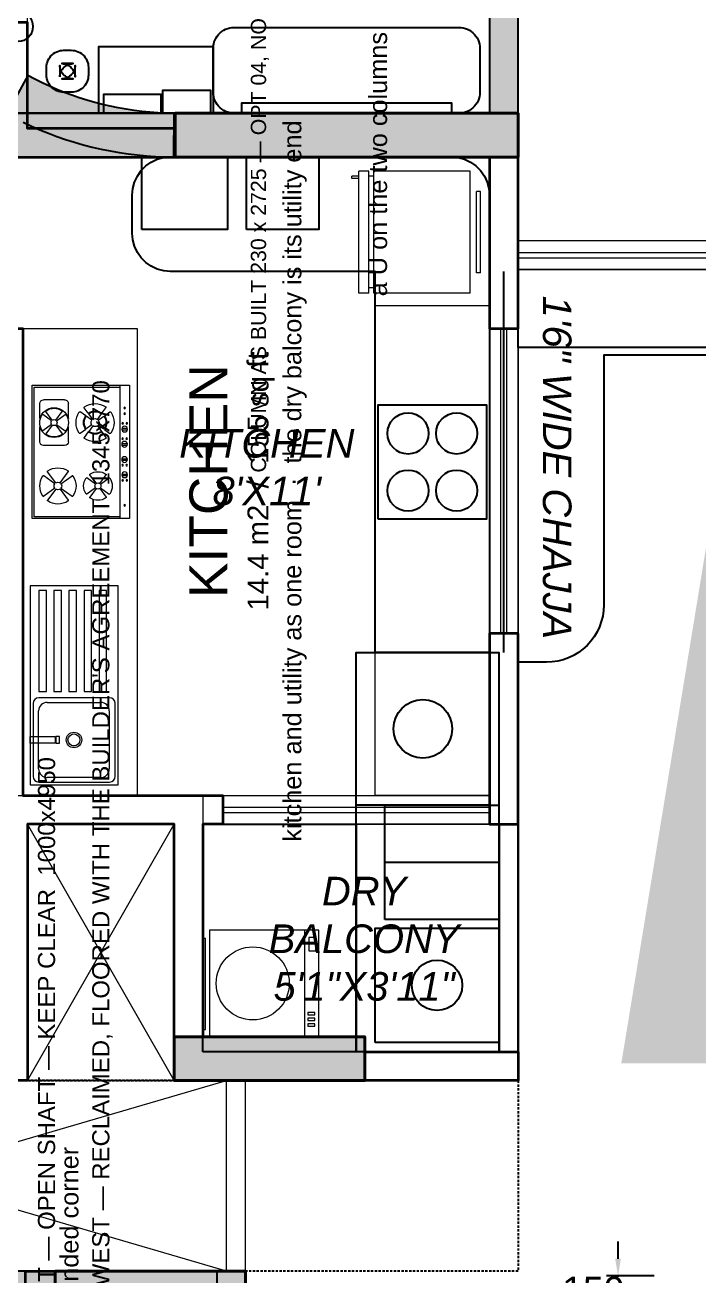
# Model space of a CAD drawing. Header units: millimetres. Extents: x 0 to 125073, y 0 to 71249.
# Drawn here: x 68741 to 72279, y 36699 to 43261 of the extents above; entities that cross this region are included whole.
import ezdxf
from ezdxf import colors
from ezdxf.entities.mleader import LeaderData, LeaderLine
from ezdxf.enums import TextEntityAlignment as Align
from ezdxf.lldxf.tags import DXFTag
from ezdxf.math import Vec2, Vec3

# ---------------------------------------------------------------- set-up
doc = ezdxf.new("R2010")
doc.units = ezdxf.units.MM
doc.linetypes.add('DASH', pattern=[1, 0.5, -0.5])
doc.linetypes.add('DASHED', pattern=[20, 12, -8])
doc.layers.add('DA_BUILDING LINE', color=7, linetype='Continuous', lineweight=9, true_color=0xc2db0000)
doc.layers.add('DA_FURNITURE', color=102, linetype='Continuous', lineweight=5, true_color=0xc2666666)
for name, color, linetype, lineweight in [('DA_CARPET AREA RERA', 30, 'Continuous', 9), ('DA_COLUMN', 40, 'Continuous', 40), ('DA_DOTTED LINES', 8, 'DASH', 5), ('DA_RAILING', 243, 'Continuous', 30), ('DA_TEXT IN SQ.FT', 193, 'Continuous', 9), ('DA_WALL', 7, 'Continuous', 35), ('DA_WINDOW', 4, 'Continuous', 9)]:
    doc.layers.add(name, color=color, linetype=linetype, lineweight=lineweight)
for name, color, linetype in [('DA_CHAJJA', 44, 'Continuous'), ('DA_COLUMN HATCH', 251, 'Continuous'), ('PROP-DIM', 2, 'CONTINUOUS'), ('PROP-FURN', 9, 'CONTINUOUS'), ('PROP-GLAZ', 4, 'CONTINUOUS'), ('PROP-KEEP', 6, 'DASHED'), ('PROP-LIGHT', 51, 'CONTINUOUS'), ('PROP-REF-CORE', 8, 'CONTINUOUS'), ('PROP-SCREEN', 32, 'CONTINUOUS'), ('PROP-SHELL', 7, 'CONTINUOUS'), ('PROP-TEXT', 3, 'CONTINUOUS'), ('PROP-WALL-NEW', 1, 'CONTINUOUS')]:
    doc.layers.add(name, color=color, linetype=linetype)
doc.styles.get("Standard").update_dxf_attribs({"font": 'arial.ttf'})
tags = doc.linetypes.add('( Hidden )', pattern=[0.375, 0.25, -0.125]).pattern_tags.tags
tags[6:7] = [DXFTag(74, 4), DXFTag(75, 0), DXFTag(340, '0'), DXFTag(46, 1.0), DXFTag(50, 0.0), DXFTag(44, 0.0), DXFTag(45, 0.0)]
tags[4:5] = [DXFTag(74, 4), DXFTag(75, 0), DXFTag(340, '0'), DXFTag(46, 1.0), DXFTag(50, 0.0), DXFTag(44, 0.0), DXFTag(45, 0.0)]
doc.dimstyles.get("Standard").update_dxf_attribs({"dimtxt": 140, "dimasz": 90, "dimexe": 60, "dimexo": 60, "dimgap": 0.09, "dimtad": 1, "dimtih": 1, "dimtoh": 1, "dimdec": 4, "dimdsep": 46, "dimtxsty": 'Standard', "dimcen": 0.09, "dimazin": 3, "dimtfac": 1, "dimtdec": 4, "dimtmove": 0, "dimatfit": 3, "dimfxl": 1, "dimtolj": 1})

# ---------------------------------------------------------------- blocks, each defined once
blk = doc.blocks.new('GSHGJSDFGJ')
at = {"layer": 'DA_BUILDING LINE', "linetype": '( Hidden )', "ltscale": 500}
blk.add_lwpolyline([(-27933.6, 82306.5), (-29713.6, 82306.5), (-29713.6, 78051.5), (-31518.6, 78051.5), (-31518.6, 79396.5), (-32288.6, 79396.5), (-32288.6, 78051.5), (-34663.6, 78051.5), (-34663.6, 77051.5), (-31143.6, 77051.5), (-31143.6, 71896.5)], dxfattribs=at)
blk = doc.blocks.new('t5r7ui68')
at = {"layer": 'DA_FURNITURE'}
for p, q in [((3503.2333, 922.1039), (3502.1892, 922.1039)), ((3502.1892, 922.1039), (3502.1892, 921.6432)), ((3503.2333, 921.6432), (3503.2333, 922.1039)), ((3502.2042, 922.059), (3502.2042, 921.6882)), ((3502.6164, 922.0889), (3502.2341, 922.0889)), ((3502.2732, 922.0598), (3502.5773, 922.0598)), ((3502.6463, 921.6882), (3502.6463, 922.059)), ((3502.2282, 921.734), (3502.2282, 922.0149)), ((3502.6223, 922.0149), (3502.6223, 921.734)), ((3502.1892, 921.6432), (3503.2333, 921.6432)), ((3502.2341, 921.6582), (3502.6164, 921.6582)), ((3502.5773, 921.689), (3502.2732, 921.689))]:
    blk.add_line(p, q, dxfattribs=at)
at = {"layer": 'DA_FURNITURE', "ltscale": 2}
for points in [[(3502.4076, 921.9732), (3502.4076, 922.1039), (3502.4429, 922.1039), (3502.4429, 921.9732)], [(3502.4429, 921.9503), (3502.4429, 921.9689), (3502.4076, 921.9689), (3502.4076, 921.9503)]]:
    blk.add_lwpolyline(points, close=True, dxfattribs=at)
at = {"layer": 'DA_FURNITURE'}
for points in [[(3503.2099, 922.0191), (3503.2099, 922.0586), (3502.6789, 922.0586), (3502.6789, 922.0191)], [(3503.2099, 921.9401), (3503.2099, 921.9796), (3502.6789, 921.9796), (3502.6789, 921.9401)], [(3503.2099, 921.8611), (3503.2099, 921.9006), (3502.6789, 921.9006), (3502.6789, 921.8611)], [(3503.2099, 921.7822), (3503.2099, 921.8216), (3502.6789, 921.8216), (3502.6789, 921.7822)], [(3503.2099, 921.7032), (3503.2099, 921.7427), (3502.6789, 921.7427), (3502.6789, 921.7032)]]:
    blk.add_lwpolyline(points, close=True, dxfattribs=at)
for radius in [0.0405, 0.0315]:
    blk.add_circle((3502.4253, 921.8744), radius, dxfattribs=at)
for centre, radius, start, end in [((3502.2341, 922.059), 0.03, 90, 180), ((3502.2732, 922.0149), 0.045, 90, 180), ((3502.5773, 922.0149), 0.045, 0, 90), ((3502.6164, 922.059), 0.03, 0, 90), ((3502.2732, 921.734), 0.045, 180, 270), ((3502.5773, 921.734), 0.045, 270, 0), ((3502.2341, 921.6882), 0.03, 180, 270), ((3502.6164, 921.6882), 0.03, 270, 0)]:
    blk.add_arc(centre, radius, start, end, dxfattribs=at)
blk = doc.blocks.new('WASHING MACHINE1')
at = {"linetype": 'Continuous'}
for p, q in [((10326.3552, 5531.1311), (10326.9152, 5531.1311)), ((10326.3552, 5530.556), (10326.3552, 5531.1311)), ((10326.4111, 5531.1096), (10326.4233, 5531.1096)), ((10326.4111, 5531.0728), (10326.4111, 5531.1096)), ((10326.4233, 5531.0728), (10326.4111, 5531.0728)), ((10326.4233, 5531.1096), (10326.4233, 5531.0728)), ((10326.4408, 5531.1096), (10326.4531, 5531.1096)), ((10326.4408, 5531.0728), (10326.4408, 5531.1096)), ((10326.4531, 5531.0728), (10326.4408, 5531.0728)), ((10326.4531, 5531.1096), (10326.4531, 5531.0728)), ((10326.4706, 5531.0728), (10326.4706, 5531.1096)), ((10326.4706, 5531.1096), (10326.4828, 5531.1096)), ((10326.4828, 5531.0728), (10326.4706, 5531.0728)), ((10326.4828, 5531.1096), (10326.4828, 5531.0728)), ((10326.8055, 5531.1149), (10326.8755, 5531.1149)), ((10326.8055, 5531.0781), (10326.8055, 5531.1149)), ((10326.8755, 5531.0781), (10326.8055, 5531.0781)), ((10326.8755, 5531.1149), (10326.8755, 5531.0781)), ((10326.9152, 5531.1311), (10326.9152, 5530.556)), ((10326.3552, 5531.0561), (10326.9152, 5531.0561)), ((10326.9152, 5530.556), (10326.3552, 5530.556)), ((10326.393, 5530.5351), (10326.8714, 5530.5351)), ((10326.393, 5530.5211), (10326.393, 5530.5351)), ((10326.8714, 5530.5211), (10326.393, 5530.5211)), ((10326.8714, 5530.5351), (10326.8714, 5530.5211))]:
    blk.add_line(p, q, dxfattribs=at)
blk = doc.blocks.new('CDDE')
at = {"layer": 'DA_FURNITURE'}
blk.add_circle((5126.92, 1779.8306), 0.1916, dxfattribs=at)
at = {"layer": 'DA_FURNITURE', "xscale": -1, "rotation": 270}
blk.add_blockref('WASHING MACHINE1', (-403.8635, -8546.8046), dxfattribs=at)
blk = doc.blocks.new('A$C0DCE325F')
at = {"layer": 'DA_FURNITURE'}
for p, q in [((0.1747, 0.47), (0.0962, 0.47)), ((0.2962, 0.47), (0.2176, 0.47)), ((0.0762, 0.34), (0.0762, 0.45)), ((0.1834, 0.4043), (0.1374, 0.4376)), ((0.1869, 0.4078), (0.1536, 0.4538)), ((0.2054, 0.4078), (0.2388, 0.4538)), ((0.2089, 0.4043), (0.2549, 0.4376)), ((0.3162, 0.34), (0.3162, 0.45)), ((0.5125, 0.3867), (0.4543, 0.429)), ((0.517, 0.3912), (0.4747, 0.4494)), ((0.5405, 0.3912), (0.5827, 0.4494)), ((0.5449, 0.3867), (0.6032, 0.429)), ((0.1834, 0.3857), (0.1374, 0.3524)), ((0.1869, 0.3822), (0.1536, 0.3362)), ((0.2054, 0.3822), (0.2388, 0.3362)), ((0.2089, 0.3857), (0.2549, 0.3524)), ((0.5125, 0.3633), (0.4543, 0.321)), ((0.517, 0.3588), (0.4747, 0.3006)), ((0.5405, 0.3588), (0.5827, 0.3006)), ((0.5449, 0.3633), (0.6032, 0.321)), ((0.1747, 0.32), (0.0962, 0.32)), ((0.2962, 0.32), (0.2176, 0.32)), ((0.147, 0.2157), (0.118, 0.2366)), ((0.1605, 0.2292), (0.1395, 0.2581)), ((0.1792, 0.1923), (0.1502, 0.2133)), ((0.1838, 0.197), (0.1629, 0.2259)), ((0.2085, 0.197), (0.2295, 0.2259)), ((0.2132, 0.1923), (0.2421, 0.2133)), ((0.2318, 0.2292), (0.2528, 0.2581)), ((0.2453, 0.2157), (0.2743, 0.2366)), ((0.5159, 0.1743), (0.4699, 0.2076)), ((0.5194, 0.1778), (0.4861, 0.2238)), ((0.538, 0.1778), (0.5713, 0.2238)), ((0.5415, 0.1743), (0.5875, 0.2076)), ((0.147, 0.1443), (0.118, 0.1234)), ((0.1792, 0.1677), (0.1502, 0.1467)), ((0.1838, 0.163), (0.1629, 0.1341)), ((0.2085, 0.163), (0.2295, 0.1341)), ((0.2132, 0.1677), (0.2421, 0.1467)), ((0.2453, 0.1443), (0.2743, 0.1234)), ((0.5159, 0.1557), (0.4699, 0.1224)), ((0.5194, 0.1522), (0.4861, 0.1062)), ((0.538, 0.1522), (0.5713, 0.1062)), ((0.5415, 0.1557), (0.5875, 0.1224)), ((0.1605, 0.1308), (0.1395, 0.1019)), ((0.2318, 0.1308), (0.2528, 0.1019)), ((0, 0.05), (0.7, 0.05)), ((0, 0), (0.7, 0)), ((0.226, 0.039), (0.226, 0.0101)), ((0.234, 0.039), (0.234, 0.0101)), ((0.306, 0.0395), (0.306, 0.0105)), ((0.314, 0.0395), (0.314, 0.0105)), ((0.386, 0.0395), (0.386, 0.0105)), ((0.394, 0.0395), (0.394, 0.0105)), ((0.466, 0.039), (0.466, 0.0101)), ((0.474, 0.039), (0.474, 0.0101))]:
    blk.add_line(p, q, dxfattribs=at)
blk.add_lwpolyline([(0, 0), (0.7, 0), (0.7, 0.51), (0, 0.51)], close=True, dxfattribs=at)
blk.add_lwpolyline([(0.69, 0.05), (0.69, 0.5), (0.01, 0.5), (0.01, 0.05)], dxfattribs=at)
for centre, radius in [((0.1194, 0.025), 0.004), ((0.1494, 0.025), 0.004), ((0.2005, 0.0352), 0.004), ((0.2005, 0.0133), 0.004), ((0.23, 0.0246), 0.015), ((0.2805, 0.0357), 0.004), ((0.2805, 0.0137), 0.004), ((0.31, 0.025), 0.015), ((0.39, 0.025), 0.015), ((0.4195, 0.0357), 0.004), ((0.4195, 0.0137), 0.004), ((0.47, 0.0246), 0.015), ((0.4995, 0.0352), 0.004), ((0.4995, 0.0133), 0.004), ((0.63, 0.025), 0.004)]:
    blk.add_circle(centre, radius, dxfattribs=at)
for centre, radius, start, end in [((0.0962, 0.45), 0.02, 90, 180), ((0.1962, 0.395), 0.078, 105.94237, 254.05763), ((0.1962, 0.395), 0.075, 55.9248, 124.0752), ((0.1962, 0.395), 0.078, 285.94237, 74.05763), ((0.2962, 0.45), 0.02, 0, 90), ((0.5287, 0.375), 0.095, 55.9248, 124.0752), ((0.1962, 0.395), 0.075, 145.9248, 214.0752), ((0.136, 0.4357), 0.00237, 54.05613, 145.9248), ((0.1555, 0.4552), 0.00237, 124.0752, 215.94387), ((0.1962, 0.395), 0.0158, 144.05613, 215.94387), ((0.1962, 0.395), 0.0158, 54.05613, 125.94387), ((0.1962, 0.395), 0.0158, 324.05613, 35.94387), ((0.2369, 0.4552), 0.00237, 324.05613, 55.9248), ((0.2563, 0.4357), 0.00237, 34.0752, 125.94387), ((0.1962, 0.395), 0.075, 325.9248, 34.0752), ((0.5287, 0.375), 0.095, 145.9248, 214.0752), ((0.4525, 0.4265), 0.003, 54.05613, 145.9248), ((0.4772, 0.4512), 0.003, 124.0752, 215.94387), ((0.5287, 0.375), 0.02, 54.05613, 125.94387), ((0.5803, 0.4512), 0.003, 324.05613, 55.9248), ((0.6049, 0.4265), 0.003, 34.0752, 125.94387), ((0.5287, 0.375), 0.095, 325.9248, 34.0752), ((0.0962, 0.34), 0.02, 180, 270), ((0.136, 0.3543), 0.00237, 214.0752, 305.94387), ((0.1555, 0.3348), 0.00237, 144.05613, 235.9248), ((0.1962, 0.395), 0.075, 235.9248, 304.0752), ((0.1962, 0.395), 0.0158, 234.05613, 305.94387), ((0.2369, 0.3348), 0.00237, 304.0752, 35.94387), ((0.2563, 0.3543), 0.00237, 234.05613, 325.9248), ((0.2962, 0.34), 0.02, 270, 0), ((0.5287, 0.375), 0.02, 144.05613, 215.94387), ((0.5287, 0.375), 0.02, 234.05613, 305.94387), ((0.5287, 0.375), 0.02, 324.05613, 35.94387), ((0.1421, 0.26), 0.00315, 124.0752, 215.94387), ((0.1962, 0.18), 0.0997, 55.9248, 124.0752), ((0.2503, 0.26), 0.00315, 324.05613, 55.9248), ((0.4525, 0.3235), 0.003, 214.0752, 305.94387), ((0.4772, 0.2988), 0.003, 144.05613, 235.9248), ((0.5287, 0.375), 0.095, 235.9248, 304.0752), ((0.5803, 0.2988), 0.003, 304.0752, 35.94387), ((0.6049, 0.3235), 0.003, 234.05613, 325.9248), ((0.1962, 0.18), 0.0997, 145.9248, 214.0752), ((0.1162, 0.2341), 0.00315, 54.05613, 145.9248), ((0.1962, 0.18), 0.0607, 144.05613, 215.94387), ((0.1962, 0.18), 0.0567, 144.05613, 215.94387), ((0.1962, 0.18), 0.0607, 54.05613, 125.94387), ((0.1962, 0.18), 0.0567, 54.05613, 125.94387), ((0.1962, 0.18), 0.021, 54.05613, 125.94387), ((0.1962, 0.18), 0.0567, 324.05613, 35.94387), ((0.1962, 0.18), 0.0607, 324.05613, 35.94387), ((0.2761, 0.2341), 0.00315, 34.0752, 125.94387), ((0.1962, 0.18), 0.0997, 325.9248, 34.0752), ((0.5287, 0.165), 0.075, 145.9248, 214.0752), ((0.4686, 0.2057), 0.00237, 54.05613, 145.9248), ((0.488, 0.2252), 0.00237, 124.0752, 215.94387), ((0.5287, 0.165), 0.075, 55.9248, 124.0752), ((0.5694, 0.2252), 0.00237, 324.05613, 55.9248), ((0.5889, 0.2057), 0.00237, 34.0752, 125.94387), ((0.5287, 0.165), 0.075, 325.9248, 34.0752), ((0.1962, 0.18), 0.0567, 234.05613, 305.94387), ((0.1962, 0.18), 0.021, 144.05613, 215.94387), ((0.1962, 0.18), 0.021, 234.05613, 305.94387), ((0.1962, 0.18), 0.021, 324.05613, 35.94387), ((0.5287, 0.165), 0.0158, 144.05613, 215.94387), ((0.5287, 0.165), 0.0158, 54.05613, 125.94387), ((0.5287, 0.165), 0.0158, 234.05613, 305.94387), ((0.5287, 0.165), 0.0158, 324.05613, 35.94387), ((0.1162, 0.1259), 0.00315, 214.0752, 305.94387), ((0.1421, 0.1), 0.00315, 144.05613, 235.9248), ((0.1962, 0.18), 0.0997, 235.9248, 304.0752), ((0.1962, 0.18), 0.0607, 234.05613, 305.94387), ((0.2503, 0.1), 0.00315, 304.0752, 35.94387), ((0.2761, 0.1259), 0.00315, 234.05613, 325.9248), ((0.4686, 0.1243), 0.00237, 214.0752, 305.94387), ((0.488, 0.1048), 0.00237, 144.05613, 235.9248), ((0.5287, 0.165), 0.075, 235.9248, 304.0752), ((0.5694, 0.1048), 0.00237, 304.0752, 35.94387), ((0.5889, 0.1243), 0.00237, 234.05613, 325.9248)]:
    blk.add_arc(centre, radius, start, end, dxfattribs=at)
blk = doc.blocks.new('XREF1$0$A$C25E800CC')
at = {"layer": 'DA_FURNITURE'}
for p, q in [((-0.605, -0.0488), (-0.605, -0.0688)), ((-0.605, -0.0488), (-0.205, -0.0488)), ((-0.205, -0.0488), (-0.205, -0.0688)), ((-0.705, -0.0988), (-0.105, -0.0988)), ((-0.705, -0.0988), (-0.705, -0.5738)), ((-0.605, -0.0688), (-0.205, -0.0688)), ((-0.105, -0.0988), (-0.105, -0.5738)), ((-0.705, -0.5738), (-0.105, -0.5738)), ((-0.705, -0.5988), (-0.105, -0.5988)), ((-0.705, -0.5988), (-0.705, -0.6488)), ((-0.68, -0.5738), (-0.68, -0.5988)), ((-0.13, -0.5738), (-0.13, -0.5988)), ((-0.105, -0.5988), (-0.105, -0.6488)), ((-0.705, -0.6488), (-0.105, -0.6488)), ((-0.14, -0.6488), (-0.14, -0.6838)), ((-0.13, -0.6488), (-0.13, -0.6838)), ((-0.14, -0.6838), (-0.13, -0.6838))]:
    blk.add_line(p, q, dxfattribs=at)
blk = doc.blocks.new('SRAFGADFGDFG')
at = {"layer": 'DA_FURNITURE'}
for points in [[(-29863.6, 79546.5), (-30463.6, 79546.5), (-30463.6, 82117.6), (-29863.6, 82117.6)], [(-31713.6, 81996.5), (-31713.6, 79546.5), (-32313.6, 79546.5), (-32313.6, 81996.5)]]:
    blk.add_lwpolyline(points, close=True, dxfattribs=at)
at = {"layer": 'DA_FURNITURE', "lineweight": 9, "extrusion": (0, 0, -1), "xscale": 1064.518000352491, "yscale": 1064.518000352491, "zscale": -1064.518000352491, "rotation": 90.00006383174053}
blk.add_blockref('XREF1$0$A$C25E800CC', (29859.1, 82933.7, 0), dxfattribs=at)
at = {"layer": 'DA_FURNITURE', "extrusion": (0, 0, -1), "xscale": 1000.000000000005, "yscale": 1000.000000000005, "zscale": -1000.000000000005, "rotation": 270}
blk.add_blockref('A$C0DCE325F', (31754, 81699.5, -0.1), dxfattribs=at)
at = {"layer": 'DA_FURNITURE', "lineweight": 9, "xscale": 1000.000000000011, "yscale": 1000.000000000011, "zscale": 1000.000000000011, "rotation": 90}
blk.add_blockref('t5r7ui68', (889829.7, -3422586.7, 0.1), dxfattribs=at)
at = {"layer": 'DA_FURNITURE', "xscale": 1000, "yscale": 1000, "zscale": 1000}
blk.add_blockref('CDDE', (-5158026.3, -1701269.1), dxfattribs=at)
blk = doc.blocks.new('14TH 2')
at = {"layer": 'DA_CARPET AREA RERA'}
blk.add_lwpolyline([(6319.6477, 1262.8521), (6319.6477, 1264.1521), (6322.0227, 1264.1521), (6322.0227, 1265.3721), (6322.0227, 1265.4971), (6323.0927, 1265.4971), (6323.0927, 1265.3471), (6324.5977, 1265.3471), (6324.5977, 1268.8471), (6322.0227, 1268.8471), (6322.0227, 1269.5521), (6322.1727, 1269.5521), (6322.1727, 1270.6121), (6316.0927, 1270.6121), (6316.0927, 1267.5621), (6316.2427, 1267.5621), (6316.2427, 1265.9471), (6316.0927, 1265.9471), (6316.0927, 1262.977), (6314.9727, 1262.9771), (6314.9727, 1261.1971)], dxfattribs=at)
blk.add_lwpolyline([(6323.0927, 1265.3471), (6324.6477, 1265.3471), (6324.6477, 1264.1521), (6323.9427, 1264.1521), (6323.9427, 1264.2321), (6323.0927, 1264.2321)], close=True, dxfattribs=at)
at = {"layer": 'DA_DOTTED LINES', "linetype": '( Hidden )', "ltscale": 300}
for p, q in [((6322.1727, 1264.0021), (6322.9427, 1265.3471)), ((6322.9427, 1264.0021), (6322.1727, 1265.3471)), ((6319.7977, 1263.0021), (6323.2177, 1264.0021)), ((6323.2177, 1263.0021), (6319.7977, 1264.0021))]:
    blk.add_line(p, q, dxfattribs=at)
at = {"layer": 'DA_RAILING'}
for p, q in [((6324.6477, 1264.1521), (6324.6477, 1265.3471)), ((6324.7477, 1264.1521), (6324.7477, 1265.3471))]:
    blk.add_line(p, q, dxfattribs=at)
at = {"layer": 'DA_WALL'}
for points in [[(6322.9477, 1268.9971), (6322.1727, 1268.9971), (6322.1727, 1269.5521), (6322.0227, 1269.5521), (6322.0227, 1268.8471), (6322.9477, 1268.8471)], [(6324.5977, 1268.8471), (6324.5977, 1267.9471), (6324.7477, 1267.9471), (6324.7477, 1268.8471)], [(6322.9427, 1264.2321), (6322.9427, 1265.3471), (6322.1727, 1265.3471), (6322.1727, 1264.0021), (6322.0227, 1264.0021), (6322.0227, 1265.3721), (6319.6477, 1265.3721), (6319.6477, 1265.4971), (6322.0227, 1265.4971), (6322.0227, 1267.9471), (6322.1477, 1267.9471), (6322.1477, 1265.4971), (6323.0927, 1265.4971), (6323.1977, 1265.4971), (6323.1977, 1265.3471), (6323.0927, 1265.3471), (6323.0927, 1264.2321)], [(6324.7477, 1266.3471), (6324.5977, 1266.3471), (6324.5977, 1265.3471), (6324.7477, 1265.3471)], [(6323.9427, 1264.1521), (6324.7477, 1264.1521), (6324.7477, 1264.0021), (6323.9427, 1264.0021)], [(6322.3177, 1262.8521), (6322.1622, 1262.8521), (6322.1622, 1263.0021), (6322.3177, 1263.0021)]]:
    blk.add_lwpolyline(points, close=True, dxfattribs=at)
at = {"layer": 'DA_WINDOW'}
for p, q in [((6323.2177, 1263.0021), (6323.2177, 1264.0021)), ((6323.3177, 1263.0021), (6323.3177, 1264.0021))]:
    blk.add_line(p, q, dxfattribs=at)
for points in [[(6324.5977, 1266.3471), (6324.7477, 1266.3471), (6324.7477, 1267.9471), (6324.5977, 1267.9471)], [(6324.6577, 1266.3471), (6324.6577, 1267.9471), (6324.6877, 1267.9471), (6324.6877, 1266.3471)], [(6323.1977, 1265.4971), (6324.5977, 1265.4971), (6324.5977, 1265.3471), (6323.1977, 1265.3471)], [(6324.5977, 1265.4071), (6323.1977, 1265.4071), (6323.1977, 1265.4371), (6324.5977, 1265.4371)], [(6322.1622, 1262.8521), (6322.1622, 1263.0021), (6321.4222, 1263.0021), (6321.4222, 1262.8521)]]:
    blk.add_lwpolyline(points, close=True, dxfattribs=at)
blk = doc.blocks.new('SDFHSDFGN')
at = {"layer": 'DA_COLUMN HATCH', "true_color": 0x636466}
h = blk.add_hatch(color=251, dxfattribs=at)
h.dxf.hatch_style = 1
h.paths.add_polyline_path([(-37688.6, 97346.5), (-37688.6, 97576.5), (-38888.6, 97576.5), (-38888.6, 97346.5)])
h.paths.add_polyline_path([(-31373.6, 96376.5), (-31143.6, 96376.5), (-31143.6, 97576.5), (-31373.6, 97576.5)])
h.paths.add_polyline_path([(-27778.6, 97036.5), (-27548.6, 97036.5), (-27548.6, 98236.5), (-27778.6, 98236.5)])
h.paths.add_polyline_path([(-24578.6, 97336.5), (-24348.6, 97336.5), (-24348.6, 98236.5), (-24578.6, 98236.5)])
h.paths.add_polyline_path([(-19333.6, 98536.5), (-19333.6, 97336.5), (-19103.6, 97336.5), (-19103.6, 98536.5)])
h.paths.add_polyline_path([(-13063.6, 97336.5), (-12833.6, 97336.5), (-12833.6, 98536.5), (-13063.6, 98536.5)])
h.paths.add_polyline_path([(-11543.6, 97636.5), (-11313.6, 97636.5), (-11313.6, 98536.5), (-11543.6, 98536.5)])
h.paths.add_polyline_path([(-8908.6, 94991.5), (-7708.6, 94991.5), (-7708.6, 94761.5), (-8908.6, 94761.5)])
h.paths.add_polyline_path([(-13063.6, 91111.5), (-12833.6, 91111.5), (-12833.6, 92311.5), (-13063.6, 92311.5)])
h.paths.add_polyline_path([(-19333.6, 91111.5), (-19103.6, 91111.5), (-19103.6, 92311.5), (-19333.6, 92311.5)])
h.paths.add_polyline_path([(-5998.6, 91111.5), (-5258.6, 91111.5), (-5258.6, 91341.5), (-5998.6, 91341.5)])
h.paths.add_polyline_path([(-1283.6, 91111.5), (-383.6, 91111.5), (-383.6, 91341.5), (-1283.6, 91341.5)])
h.paths.add_polyline_path([(2171.4, 90061.5), (2171.4, 91261.5), (1941.4, 91261.5), (1941.4, 90061.5)])
h.paths.add_polyline_path([(4621.4, 90061.5), (5821.4, 90061.5), (5821.4, 90291.5), (4621.4, 90291.5)])
h.paths.add_polyline_path([(4621.4, 95111.5), (5821.4, 95111.5), (5821.4, 95341.5), (4621.4, 95341.5)])
h.paths.add_polyline_path([(4621.4, 98611.5), (5821.4, 98611.5), (5821.4, 98841.5), (4621.4, 98841.5)])
h.paths.add_polyline_path([(-39638.6, 89246.5), (-38138.6, 89246.5), (-38138.6, 89476.5), (-39638.6, 89476.5)])
h.paths.add_polyline_path([(-31143.6, 92421.5), (-31143.6, 92651.5), (-32343.6, 92651.5), (-32343.6, 92421.5)])
h.paths.add_polyline_path([(-31513.6, 86346.5), (-29713.6, 86346.5), (-29713.6, 86576.5), (-31513.6, 86576.5)])
h.paths.add_polyline_path([(-31513.6, 82896.5), (-29713.6, 82896.5), (-29713.6, 83126.5), (-31513.6, 83126.5)])
h.paths.add_polyline_path([(-31518.6, 78051.5), (-30518.6, 78051.5), (-30518.6, 78281.5), (-31518.6, 78281.5)])
h.paths.add_polyline_path([(-32143.6, 76821.5), (-31143.6, 76821.5), (-31143.6, 77051.5), (-32143.6, 77051.5)])
h.paths.add_polyline_path([(-31893.6, 71896.5), (-31893.6, 72126.5), (-33093.6, 72126.5), (-33093.6, 71896.5)])
h.paths.add_polyline_path([(-37688.6, 71896.5), (-37688.6, 72126.5), (-38888.6, 72126.5), (-38888.6, 71896.5)])
h.paths.add_polyline_path([(-38438.6, 76796.5), (-38438.6, 77026.5), (-39638.6, 77026.5), (-39638.6, 76796.5)])
h.paths.add_polyline_path([(-38138.6, 79996.5), (-38138.6, 80226.5), (-39638.6, 80226.5), (-39638.6, 79996.5)])
h.paths.add_polyline_path([(-38438.6, 92446.5), (-38438.6, 92676.5), (-39638.6, 92676.5), (-39638.6, 92446.5)])
h.paths.add_polyline_path([(-31518.6, 91422), (-31288.6, 91422), (-31288.6, 89927), (-31518.6, 89927)])
h.paths.add_polyline_path([(-20908.6, 91111.5), (-20678.6, 91111.5), (-20678.6, 89881.5), (-20908.6, 89881.5)])
h.paths.add_polyline_path([(-11313.6, 92011.5), (-11313.6, 91111.5), (-11543.6, 91111.5), (-11543.6, 92011.5)])
h.paths.add_polyline_path([(1941.4, 97316.5), (2171.4, 97316.5), (2171.4, 98841.5), (1941.4, 98841.5)])
at = {"layer": 'DA_COLUMN'}
for points in [[(-31513.6, 82896.5), (-29713.6, 82896.5), (-29713.6, 83126.5), (-31513.6, 83126.5)], [(-31518.6, 78051.5), (-30518.6, 78051.5), (-30518.6, 78281.5), (-31518.6, 78281.5)], [(-32143.6, 76821.5), (-31143.6, 76821.5), (-31143.6, 77051.5), (-32143.6, 77051.5)]]:
    blk.add_lwpolyline(points, close=True, dxfattribs=at)
blk = doc.blocks.new('A$Cfed68cb1')
at = {"layer": 'DA_TEXT IN SQ.FT', "insert": (-36.4668, -16.672), "char_height": 0.15, "attachment_point": 7, "rotation": 270}
blk.add_mtext_dynamic_manual_height_columns('{\\fArial|b0|i1|c0|p34;1\'6" WIDE CHAJJA}', width=2.062226, gutter_width=12.5, heights=[-0.1551], dxfattribs=at)
at = {"layer": 'DA_TEXT IN SQ.FT', "char_height": 0.15, "attachment_point": 7}
for s, width, heights, insert in [("\\pxqc;{\\fArial|b0|i1|c0|p34;KITCHEN\\P8'X11'}", 2.300046, [-0.4058], (-39.064, -17.774)), ('\\pxqc;{\\fArial|b0|i1|c0|p34;DRY BALCONY\\P5\'1"X3\'11"}', 1.269917, [-0.6557], (-38.0381, -20.3731))]:
    blk.add_mtext_dynamic_manual_height_columns(s, width=width, gutter_width=12.5, heights=heights, dxfattribs=dict(at, insert=insert))
blk = doc.blocks.new('SERVICE CORE')
at = {"layer": 'DA_CHAJJA'}
blk.add_lwpolyline([(6072.0066, 1547.0067), (6072.0066, 1546.828, -0.43451), (6071.7066, 1546.5567), (6070.757, 1546.5567), (6070.757, 1545.2467, -0.414237), (6070.457, 1544.9467), (6070.307, 1544.9467)], format="xyb", dxfattribs=at)
at = {"layer": 'DA_WINDOW'}
for points in [[(6070.307, 1547.0067), (6071.507, 1547.0067), (6071.507, 1547.1567), (6070.307, 1547.1567)], [(6071.507, 1547.0967), (6071.507, 1547.0667), (6070.307, 1547.0667), (6070.307, 1547.0967)]]:
    blk.add_lwpolyline(points, close=True, dxfattribs=at)
at = {"layer": 'DA_WALL', "color": 240, "true_color": 0xed1f24}
ml = blk.add_multileader_mtext('Standard', dxfattribs=at)
ml.set_content('', color=(237, 31, 36))
ml.set_leader_properties()
ml.build(insert=Vec2(0, 0))
ml.multileader.update_dxf_attribs({"text_right_attachment_type": 6, "text_top_attachment_type": 32, "text_bottom_attachment_type": 4786, "dogleg_length": 0.36})
ctx = ml.context
ctx.base_point, ctx.plane_origin = Vec3(6071.8666, 1545.9996), Vec3(6071.5066, 1546.7767)
ctx.right_attachment = 6
notes = []
notes.append((ctx, [(0, (1, 1, 0), (6071.5066, 1545.9996), (1, 0), 0.36, [(0, [(6071.5066, 1546.843)], 0, [])])]))
ctx.mtext.insert, ctx.mtext.flow_direction = Vec3(6073.8666, 1547.9996), 5
for ctx, leaders in notes:
    for number, flags, end, landing, length, lines in leaders:
        leader = LeaderData()
        leader.index, (leader.has_last_leader_line, leader.has_dogleg_vector, leader.attachment_direction) = number, flags
        leader.last_leader_point, leader.dogleg_vector, leader.dogleg_length = Vec3(end), Vec3(landing), length
        for number, points, colour, breaks in lines:
            line = LeaderLine()
            line.index, line.vertices, line.color, line.breaks = number, Vec3.list(points), colors.encode_raw_color(colour), breaks
            leader.lines.append(line)
        ctx.leaders.append(leader)

msp = doc.modelspace()

# ---------------------------------------------------------------- hatches: boundary and pattern name
at = {"layer": 'PROP-SCREEN'}
h = msp.add_hatch(color=32, dxfattribs=at)
h.dxf.hatch_style = 1
h.paths.add_polyline_path([(69523.38005, 42799.00981), (69481.23735, 42799.70863), (69439.12738, 42801.51037), (69397.079, 42804.41381), (69355.12104, 42808.41695), (69313.28224, 42813.51705), (69271.59129, 42819.71061), (69230.07675, 42826.9934), (69188.76708, 42835.36041), (69147.69058, 42844.80592), (69106.87542, 42855.32344), (69066.34956, 42866.90578), (69026.14078, 42879.545), (68986.27663, 42893.23242), (68946.78444, 42907.95868), (68907.69127, 42923.71368), (68869.02392, 42940.48661), (68830.80887, 42958.266), (68793.07234, 42977.03964), (68755.84017, 42996.79468), (68645.38876, 42795.05106), (68687.93981, 42772.47387), (68731.06728, 42751.01828), (68774.74162, 42730.69899), (68818.93288, 42711.52992), (68863.61079, 42693.52421), (68908.74472, 42676.6942), (68954.30375, 42661.05143), (69000.25664, 42646.60661), (69046.57191, 42633.36965), (69093.21781, 42621.34962), (69140.16237, 42610.55475), (69187.37343, 42600.99245), (69234.81861, 42592.66927), (69282.46542, 42585.59091), (69330.28119, 42579.76223), (69378.23314, 42575.18721), (69426.28843, 42571.86899), (69474.41411, 42569.80986), (69522.5772, 42569.01121)])
h = msp.add_hatch(color=32, dxfattribs=at)
h.dxf.hatch_style = 1
h.paths.add_polyline_path([(68604, 42569), (71329, 42569), (71329, 42799), (68604, 42799)])
at = {"layer": 'PROP-WALL-NEW'}
h = msp.add_hatch(color=1, dxfattribs=at)
h.dxf.hatch_style = 1
h.paths.add_polyline_path([(71329, 42799), (71329, 43884), (71179, 43884), (71179, 42799)])
h = msp.add_hatch(color=1, dxfattribs=at)
h.dxf.hatch_style = 1
h.paths.add_polyline_path([(66199, 36574), (69749, 36574), (69749, 36724), (66199, 36724)])

# ---------------------------------------------------------------- linework, layer by layer
at = {"layer": 'PROP-FURN'}
msp.add_line((70629, 38869), (71229, 38869), dxfattribs=at)
for points in [[(69729, 43139), (69729.60259, 43150.49813), (69731.40376, 43161.87029), (69734.38378, 43172.99187), (69738.51, 43183.74103), (69743.73721, 43194), (69750.00813, 43203.65638), (69757.25407, 43212.60437), (69765.39563, 43220.74593), (69774.34362, 43227.99187), (69784, 43234.26279), (69794.25897, 43239.49), (69805.00813, 43243.61622), (69816.12971, 43246.59624), (69827.50187, 43248.39741), (69839, 43249), (71019, 43249), (71030.49813, 43248.39741), (71041.87029, 43246.59624), (71052.99187, 43243.61622), (71063.74103, 43239.49), (71074, 43234.26279), (71083.65638, 43227.99187), (71092.60437, 43220.74593), (71100.74593, 43212.60437), (71107.99187, 43203.65638), (71114.26279, 43194), (71119.49, 43183.74103), (71123.61622, 43172.99187), (71126.59624, 43161.87029), (71128.39741, 43150.49813), (71129, 43139), (71129, 42909), (71128.39741, 42897.50187), (71126.59624, 42886.12971), (71123.61622, 42875.00813), (71119.49, 42864.25897), (71114.26279, 42854), (71107.99187, 42844.34362), (71100.74593, 42835.39563), (71092.60437, 42827.25407), (71083.65638, 42820.00813), (71074, 42813.73721), (71063.74103, 42808.51), (71052.99187, 42804.38378), (71041.87029, 42801.40376), (71030.49813, 42799.60259), (71019, 42799), (69839, 42799), (69827.50187, 42799.60259), (69816.12971, 42801.40376), (69805.00813, 42804.38378), (69794.25897, 42808.51), (69784, 42813.73721), (69774.34362, 42820.00813), (69765.39563, 42827.25407), (69757.25407, 42835.39563), (69750.00813, 42844.34362), (69743.73721, 42854), (69738.51, 42864.25897), (69734.38378, 42875.00813), (69731.40376, 42886.12971), (69729.60259, 42897.50187), (69729, 42909)], [(68854, 43039), (68854.49303, 43048.40756), (68855.96672, 43057.71205), (68858.40491, 43066.81153), (68861.78091, 43075.6063), (68866.05771, 43084), (68871.18847, 43091.90067), (68877.11697, 43099.22175), (68883.77825, 43105.88303), (68891.09933, 43111.81153), (68899, 43116.94229), (68907.3937, 43121.21909), (68916.18847, 43124.59509), (68925.28795, 43127.03328), (68934.59244, 43128.50697), (68944, 43129), (68984, 43129), (68993.40756, 43128.50697), (69002.71205, 43127.03328), (69011.81153, 43124.59509), (69020.6063, 43121.21909), (69029, 43116.94229), (69036.90067, 43111.81153), (69044.22175, 43105.88303), (69050.88303, 43099.22175), (69056.81153, 43091.90067), (69061.94229, 43084), (69066.21909, 43075.6063), (69069.59509, 43066.81153), (69072.03328, 43057.71205), (69073.50697, 43048.40756), (69074, 43039), (69074, 42999), (69073.50697, 42989.59244), (69072.03328, 42980.28795), (69069.59509, 42971.18847), (69066.21909, 42962.3937), (69061.94229, 42954), (69056.81153, 42946.09933), (69050.88303, 42938.77825), (69044.22175, 42932.11697), (69036.90067, 42926.18847), (69029, 42921.05771), (69020.6063, 42916.78091), (69011.81153, 42913.40491), (69002.71205, 42910.96672), (68993.40756, 42909.49303), (68984, 42909), (68944, 42909), (68934.59244, 42909.49303), (68925.28795, 42910.96672), (68916.18847, 42913.40491), (68907.3937, 42916.78091), (68899, 42921.05771), (68891.09933, 42926.18847), (68883.77825, 42932.11697), (68877.11697, 42938.77825), (68871.18847, 42946.09933), (68866.05771, 42954), (68861.78091, 42962.3937), (68858.40491, 42971.18847), (68855.96672, 42980.28795), (68854.49303, 42989.59244), (68854, 42999)], [(69129, 42799), (69129, 43149), (69729, 43149), (69729, 42799)], [(68924, 42989), (68924.38347, 42996.31699), (68925.52967, 43003.55382), (68927.42604, 43010.63119), (68930.05182, 43017.47157), (68933.37822, 43024), (68937.36881, 43030.14497), (68941.97986, 43035.83914), (68947.16086, 43041.02014), (68952.85503, 43045.63119), (68959, 43049.62178), (68965.52843, 43052.94818), (68972.36881, 43055.57396), (68979.44618, 43057.47033), (68986.68301, 43058.61653), (68994, 43059), (68934, 43059), (68941.31699, 43058.61653), (68948.55382, 43057.47033), (68955.63119, 43055.57396), (68962.47157, 43052.94818), (68969, 43049.62178), (68975.14497, 43045.63119), (68980.83914, 43041.02014), (68986.02014, 43035.83914), (68990.63119, 43030.14497), (68994.62178, 43024), (68997.94818, 43017.47157), (69000.57396, 43010.63119), (69002.47033, 43003.55382), (69003.61653, 42996.31699), (69004, 42989), (69004, 43049), (69003.61653, 43041.68301), (69002.47033, 43034.44618), (69000.57396, 43027.36881), (68997.94818, 43020.52843), (68994.62178, 43014), (68990.63119, 43007.85503), (68986.02014, 43002.16086), (68980.83914, 42996.97986), (68975.14497, 42992.36881), (68969, 42988.37822), (68962.47157, 42985.05182), (68955.63119, 42982.42604), (68948.55382, 42980.52967), (68941.31699, 42979.38347), (68934, 42979), (68994, 42979), (68986.68301, 42979.38347), (68979.44618, 42980.52967), (68972.36881, 42982.42604), (68965.52843, 42985.05182), (68959, 42988.37822), (68952.85503, 42992.36881), (68947.16086, 42996.97986), (68941.97986, 43002.16086), (68937.36881, 43007.85503), (68933.37822, 43014), (68930.05182, 43020.52843), (68927.42604, 43027.36881), (68925.52967, 43034.44618), (68924.38347, 43041.68301), (68924, 43049)], [(69464, 42799), (69464, 42919), (69714, 42919), (69714, 42799)], [(69154, 42799), (69154, 42899), (69454, 42899), (69454, 42799)], [(70579, 39969), (70579, 41969), (69504, 41969), (69504, 41969), (69469.27036, 41972.03845), (69435.59597, 41981.06148), (69404, 41995.79492), (69375.44248, 42015.79111), (69350.79111, 42040.44248), (69330.79492, 42069), (69316.06148, 42100.59597), (69307.03845, 42134.27036), (69304, 42169), (69304, 42369), (69304, 42369), (69307.03845, 42403.72964), (69316.06148, 42437.40403), (69330.79492, 42469), (69350.79111, 42497.55752), (69375.44248, 42522.20889), (69404, 42542.20508), (69435.59597, 42556.93852), (69469.27036, 42565.96155), (69504, 42569), (70979, 42569), (70979, 42569), (71013.72964, 42565.96155), (71047.40403, 42556.93852), (71079, 42542.20508), (71107.55752, 42522.20889), (71132.20889, 42497.55752), (71152.20508, 42469), (71166.93852, 42437.40403), (71175.96155, 42403.72964), (71179, 42369), (71179, 39969)], [(69354, 42189), (69354, 42569), (69804, 42569), (69804, 42189)], [(69904, 42189), (69904, 42569), (70284, 42569), (70284, 42189)], [(70594, 40669), (70594, 41269), (71164, 41269), (71164, 40669)], [(70479, 39169), (70479, 39969), (71179, 39969), (71179, 39169)], [(70479, 37874), (70479, 39969), (71229, 39969), (71229, 37874)], [(70629, 38569), (70629, 39169), (71229, 39169), (71229, 38569)], [(69674, 37874), (69674, 39069), (70479, 39069), (70479, 37874)], [(70579, 37924), (70579, 38524), (71229, 38524), (71229, 37924)]]:
    msp.add_lwpolyline(points, close=True, dxfattribs=at)
for centre, radius in [((70751.5, 41119), 108), ((71006.5, 41119), 108), ((70751.5, 40819), 108), ((71006.5, 40819), 108), ((70829, 39569), 154), ((70904, 38224), 132)]:
    msp.add_circle(centre, radius, dxfattribs=at)
at = {"layer": 'PROP-GLAZ'}
msp.add_line((71254, 39969), (71254, 41969), dxfattribs=at)
msp.add_lwpolyline([(69879, 42799), (69879, 42854), (70979, 42854), (70979, 42799)], close=True, dxfattribs=at)
at = {"layer": 'PROP-KEEP'}
for points in [[(68754, 37724), (68754, 39069), (69524, 39069), (69524, 37724)], [(66379, 36724), (66379, 37724), (71329, 37724), (71329, 36724)]]:
    msp.add_lwpolyline(points, close=True, dxfattribs=at)
at = {"layer": 'PROP-LIGHT'}
msp.add_circle((68704.4018, 43252.95596), 78, dxfattribs=at)
at = {"layer": 'PROP-REF-CORE'}
for p, q in [((71329.22813, 42568.9767), (71329.22813, 42798.9767)), ((71329.22813, 41668.9767), (71329.22813, 42568.9767))]:
    msp.add_line(p, q, dxfattribs=at)
msp.add_lwpolyline([(71329, 41569), (71329, 48469), (75804, 48469), (75804, 41569)], close=True, dxfattribs=at)
at = {"layer": 'PROP-SCREEN'}
msp.add_lwpolyline([(68731.06728, 42751.01828), (68774.74162, 42730.69899), (68818.93288, 42711.52992), (68863.61079, 42693.52421), (68908.74472, 42676.6942), (68954.30375, 42661.05143), (69000.25664, 42646.60661), (69046.57191, 42633.36965), (69093.21781, 42621.34962), (69140.16237, 42610.55475), (69187.37343, 42600.99245), (69234.81861, 42592.66927), (69282.46542, 42585.59091), (69330.28119, 42579.76223), (69378.23314, 42575.18721), (69426.28843, 42571.86899), (69474.41411, 42569.80986), (69522.5772, 42569.01121), (69523.38005, 42799.00981), (69481.23735, 42799.70863), (69439.12738, 42801.51037), (69397.079, 42804.41381), (69355.12104, 42808.41695), (69313.28224, 42813.51705), (69271.59129, 42819.71061), (69230.07675, 42826.9934), (69188.76708, 42835.36041), (69147.69058, 42844.80592), (69106.87542, 42855.32344), (69066.34956, 42866.90578), (69026.14078, 42879.545), (68986.27663, 42893.23242), (68946.78444, 42907.95868), (68907.69127, 42923.71368), (68869.02392, 42940.48661), (68830.80887, 42958.266), (68793.07234, 42977.03964), (68755.84017, 42996.79468), (68645.38876, 42795.05106)], dxfattribs=at)
msp.add_lwpolyline([(68604, 42569), (71329, 42569), (71329, 42799), (68604, 42799)], close=True, dxfattribs=at)
at = {"layer": 'PROP-SHELL'}
for p, q in [((71179.22813, 41668.9767), (71179.22813, 42238.9767)), ((71329.22813, 41668.9767), (71329.22813, 42238.9767)), ((71179.22813, 39068.9767), (71179.22813, 40068.9767)), ((71329.22813, 39068.9767), (71329.22813, 40068.9767)), ((68754.22813, 37723.9767), (68754.22813, 39068.9767)), ((71229.22813, 37873.9767), (71229.22813, 39068.9767)), ((71329.22813, 37873.9767), (71329.22813, 39068.9767)), ((70524.22813, 37873.9767), (71329.22813, 37873.9767)), ((71329.22813, 37723.9767), (71329.22813, 37873.9767)), ((68604.22813, 37723.9767), (68754.22813, 37723.9767)), ((70524.22813, 37723.9767), (71329.22813, 37723.9767)), ((68743.78404, 36723.9767), (68899.22813, 36723.9767))]:
    msp.add_line(p, q, dxfattribs=at)
msp.add_lwpolyline([(68604, 42569), (68604, 42799), (71329, 42799), (71329, 42569)], close=True, dxfattribs=at)
at = {"layer": 'PROP-WALL-NEW'}
for points in [[(71329, 42799), (71329, 43884), (71179, 43884), (71179, 42799)], [(66199, 36574), (69749, 36574), (69749, 36724), (66199, 36724)]]:
    msp.add_lwpolyline(points, close=True, dxfattribs=at)

# ---------------------------------------------------------------- block references
at = {"color": 1, "xscale": 1000, "yscale": 1000, "zscale": 1000}
msp.add_blockref('A$Cfed68cb1', (107924.22813, 58513.9767), dxfattribs=at)
msp.add_blockref('SDFHSDFGN', (101042.82231, -40327.54866))
at = {"color": 1}
msp.add_blockref('SRAFGADFGDFG', (101042.82231, -40327.54866), dxfattribs=at)
at = {"layer": 'DA_BUILDING LINE'}
msp.add_blockref('GSHGJSDFGJ', (101042.82231, -40327.54866), dxfattribs=at)
at = {"layer": 'DA_WALL', "xscale": 1000, "yscale": 1000, "zscale": 1000}
for name, p in [('SERVICE CORE', (-5998977.75966, -1505027.75827)), ('14TH 2', (-6253418.45791, -1226278.08535))]:
    msp.add_blockref(name, p, dxfattribs=at)

# ---------------------------------------------------------------- texts
at = {"layer": 'PROP-KEEP'}
for s, p in [("SECONDARY DUCT, WEST — RECLAIMED, FLOORED WITH THE BUILDER'S AGREEMENT  1345x770", (69139, 38396.5)), ('MAIN SERVICE DUCT, WEST — OPEN SHAFT — KEEP CLEAR  1000x4950', (68854, 37224))]:
    msp.add_text(s, height=90, rotation=90, dxfattribs=at).set_placement(p, align=Align.MIDDLE_CENTER)
at = {"layer": 'PROP-TEXT'}
for s, height, p in [('a U on the two columns  ·  3220 wide x 3260 deep  ·  semicircular apse, 230 throughout', 95, (70594, 44409)), ('COLUMN AS BUILT 230 x 2725 — OPT 04, NOT THE DWG', 80, (69966.5, 42419)), ('kitchen and utility as one room  ·  the dry balcony is its utility end', 95, (70144, 40869)), ('14.4 m2  /  155 sq ft', 110, (69964, 40869)), ('KITCHEN', 200, (69704, 40869)), ('the builder\'s 5\'-0" stretched to 9\'-0"  ·  rounded corner', 95, (68974, 35809))]:
    msp.add_text(s, height=height, rotation=90, dxfattribs=at).set_placement(p, align=Align.MIDDLE_CENTER)

# ---------------------------------------------------------------- dimensions: what is measured, and where the dimension line sits
at = {"layer": 'PROP-DIM'}
msp.add_linear_dim(base=(71854, 36549), p1=(72104, 36549), p2=(72104, 36699), angle=90, dimstyle='Standard', dxfattribs=at).render()

doc.saveas('drawing.dxf')
